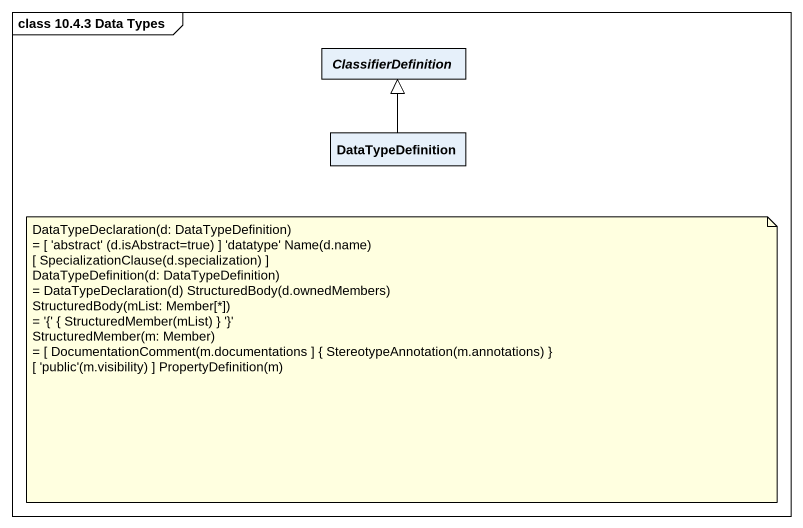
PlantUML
@startuml
mainframe class 10.4.3 Data Types
hide circle
hide empty members
abstract class ClassifierDefinition
class DataTypeDefinition
DataTypeDefinition -up-|> ClassifierDefinition
note as N1
  DataTypeDeclaration(d: DataTypeDefinition)
  ~= [ 'abstract' (d.isAbstract=true) ] 'datatype' Name(d.name)
  [ SpecializationClause(d.specialization) ]
  DataTypeDefinition(d: DataTypeDefinition)
  ~= DataTypeDeclaration(d) StructuredBody(d.ownedMembers)
  StructuredBody(mList: Member[*])
  ~= '{' { StructuredMember(mList) } '}'
  StructuredMember(m: Member)
  ~= [ DocumentationComment(m.documentations ] { StereotypeAnnotation(m.annotations) }
  [ 'public'(m.visibility) ] PropertyDefinition(m)
end note
@enduml
